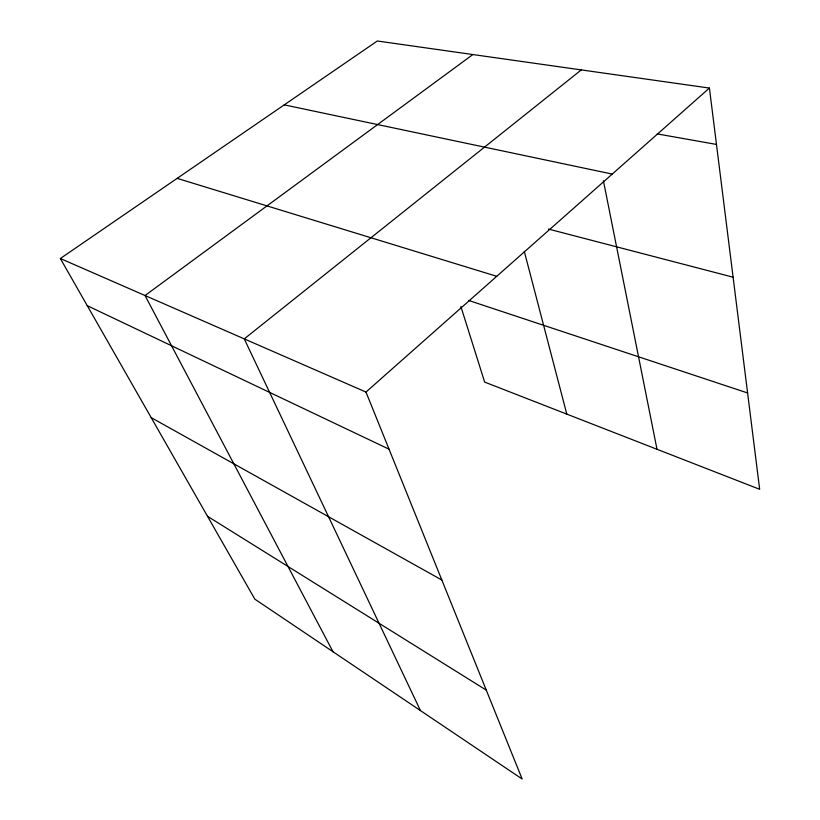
<?xml version="1.0" encoding="UTF-8"?>
<svg xmlns="http://www.w3.org/2000/svg" width="820" height="820" viewBox="0 0 820 820"><rect width="100%" height="100%" fill="white"/><g stroke="black" fill="none" stroke-linecap="round" stroke-linejoin="round"><path stroke-width="1.23" d="M709.413 88.068L377.313 41L60.342 258.525L365.986 392.062L709.413 88.068L759.658 489.294L484.651 382.089L460.901 306.588M581.288 69.905L244.257 338.875L420.445 710.571M472.863 54.54L145.048 295.528L332.981 651.726M657.25 133.916L716.465 144.433M284.243 104.868L612.253 174.076M548.467 229.067L733.101 277.191M177.151 178.36L496.746 276.309M468.702 300.458L747.594 392.964M87.258 305.675L389.029 449.175M151.177 417.626L441.847 580.027M207.511 516.292L486.28 690.122M60.342 258.525L254.815 599.133L522.145 779L365.986 392.062M524.308 251.443L566.804 414.11M603.418 180.82L657.005 449.278"/></g></svg>
